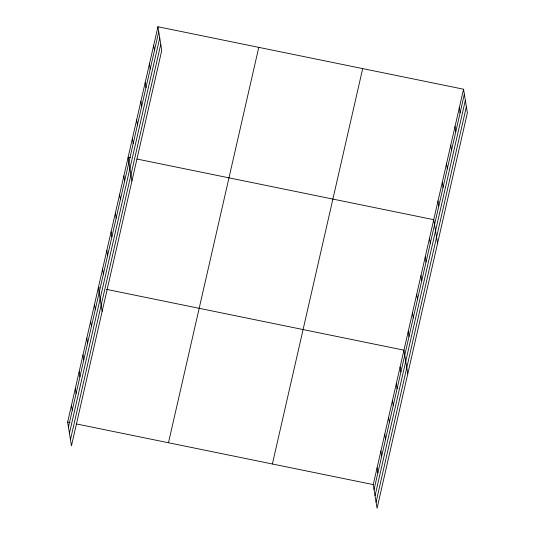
<?xml version="1.0" encoding="UTF-8"?>
<svg xmlns="http://www.w3.org/2000/svg" width="535" height="535" viewBox="0 0 535 535"><rect width="100%" height="100%" fill="white"/><g stroke="black" fill="none" stroke-linecap="round" stroke-linejoin="round"><path stroke-width="0.8" d="M157.932 26.75L161.757 50.397L71.456 445.789L67.624 422.142L157.932 26.75L463.544 89.211L467.376 112.858L377.068 508.25L373.243 484.603L463.544 89.211M68.433 427.124L158.734 31.732M69.43 433.283L159.731 37.891M70.459 439.63L160.761 44.238M168.478 442.753L258.779 47.361M272.389 463.992L362.69 68.6M374.052 489.592L464.353 94.2M375.048 495.751L465.35 100.359M376.072 502.091L466.373 106.699M130.533 157.718L128.132 157.23L131.958 180.877M136.933 159.029L433.745 219.691L437.577 243.338M99.931 288.037L98.333 287.71L102.158 311.357M106.331 289.341L403.945 350.171L407.777 373.818M67.624 422.142L70.031 422.63M76.431 423.941L373.243 484.603M459.284 107.856L460.093 112.838M455.031 126.494L455.833 131.476M450.771 145.132L451.58 150.121M446.518 163.77L447.32 168.759M442.258 182.415L443.067 187.397M437.998 201.053L438.807 206.035M429.485 238.329L430.294 243.318M425.231 256.974L426.034 261.956M420.971 275.612L421.781 280.601M416.718 294.25L417.521 299.239M412.458 312.895L413.267 317.877M408.198 331.533L409.007 336.515M400.106 366.977L400.916 371.959M396.268 383.782L397.077 388.764M392.429 400.581L393.238 405.57M388.591 417.387L389.4 422.376M384.752 434.193L385.561 439.175M380.92 450.998L381.722 455.981M377.081 467.797L377.884 472.786M153.672 45.388L154.481 50.377M149.412 64.033L150.221 69.015M145.159 82.671L145.968 87.653M140.899 101.309L141.708 106.298M136.646 119.947L137.448 124.936M132.386 138.592L133.195 143.574M123.873 175.868L124.682 180.857M119.613 194.506L120.422 199.495M115.359 213.151L116.169 218.133M111.099 231.789L111.909 236.771M106.846 250.427L107.649 255.416M102.586 269.072L103.395 274.054M94.494 304.515L95.297 309.498M90.656 321.314L91.465 326.303M86.817 338.12L87.626 343.109M82.978 354.926L83.788 359.908M79.14 371.731L79.949 376.714M75.301 388.53L76.11 393.519M71.463 405.336L72.272 410.325"/></g></svg>
